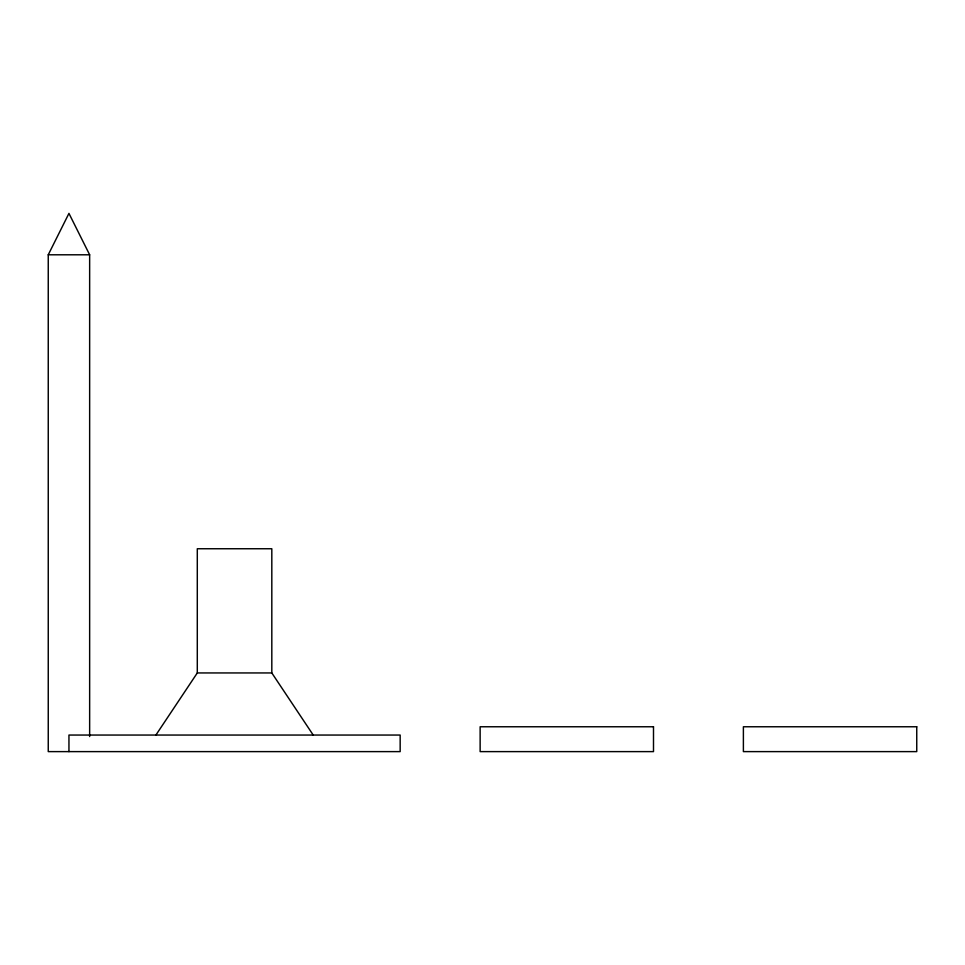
<?xml version="1.0" encoding="UTF-8"?>
<svg xmlns="http://www.w3.org/2000/svg" width="965" height="965" viewBox="0 0 965 965"><rect width="100%" height="100%" fill="white"/><g stroke="black" fill="none" stroke-linecap="round" stroke-linejoin="round"><path stroke-width="1.45" d="M68.949 751.614L68.949 735.053L400.161 735.053L400.161 751.614L48.25 751.614L48.25 254.796L68.949 213.386L89.648 254.796L89.648 736.548M155.896 735.053L197.294 672.943L197.294 548.747L271.816 548.747L271.816 672.943L313.215 735.053M48.25 254.796L89.648 254.796M197.294 672.943L271.816 672.943M653.498 726.766L480.136 726.766L480.136 751.614L653.498 751.614L653.498 726.766M916.75 726.766L743.388 726.766L743.388 751.614L916.75 751.614L916.75 726.766"/></g></svg>
